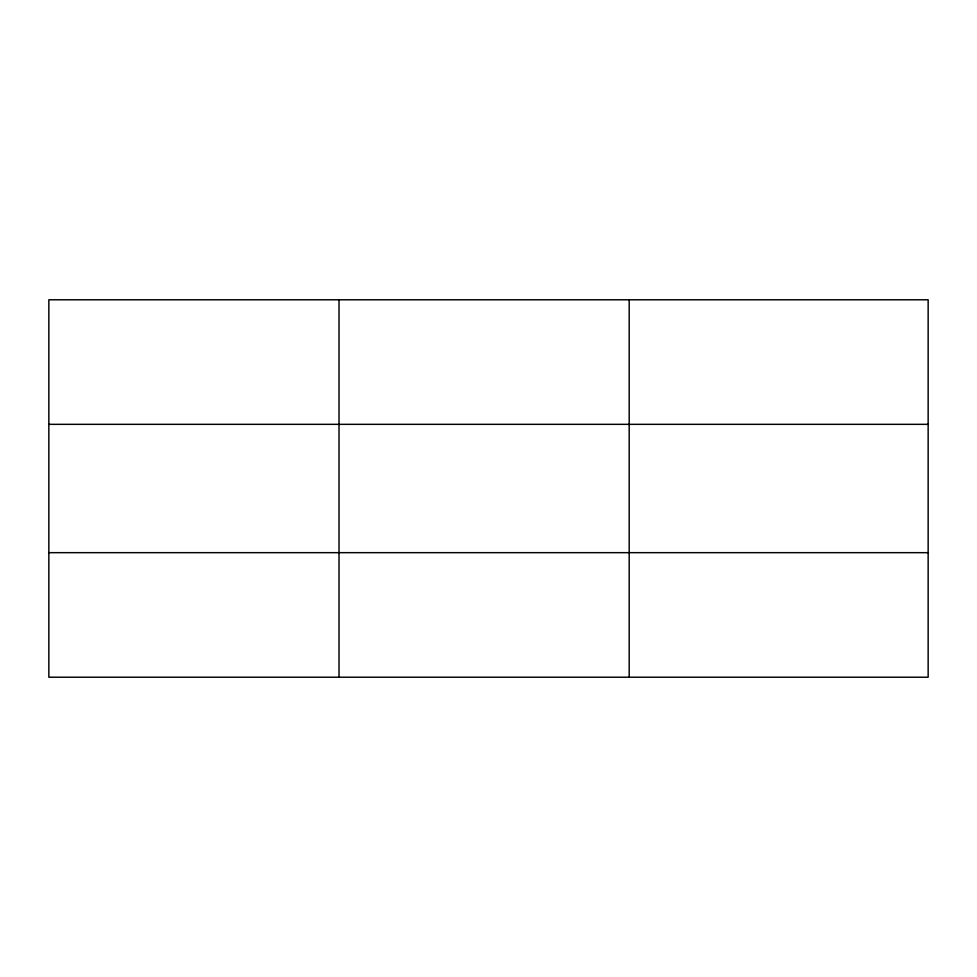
<?xml version="1.0" encoding="UTF-8"?>
<svg xmlns="http://www.w3.org/2000/svg" width="977" height="977" viewBox="0 0 977 977"><rect width="100%" height="100%" fill="white"/><g stroke="black" fill="none" stroke-linecap="round" stroke-linejoin="round"><path stroke-width="1.47" d="M339.019 677.22L339.019 299.78M629.188 677.22L629.188 299.78M928.15 552.664L928.15 677.22L48.85 677.22L48.85 299.78L928.15 299.78L928.15 552.664L48.85 552.664M48.85 424.336L928.15 424.336"/></g></svg>
